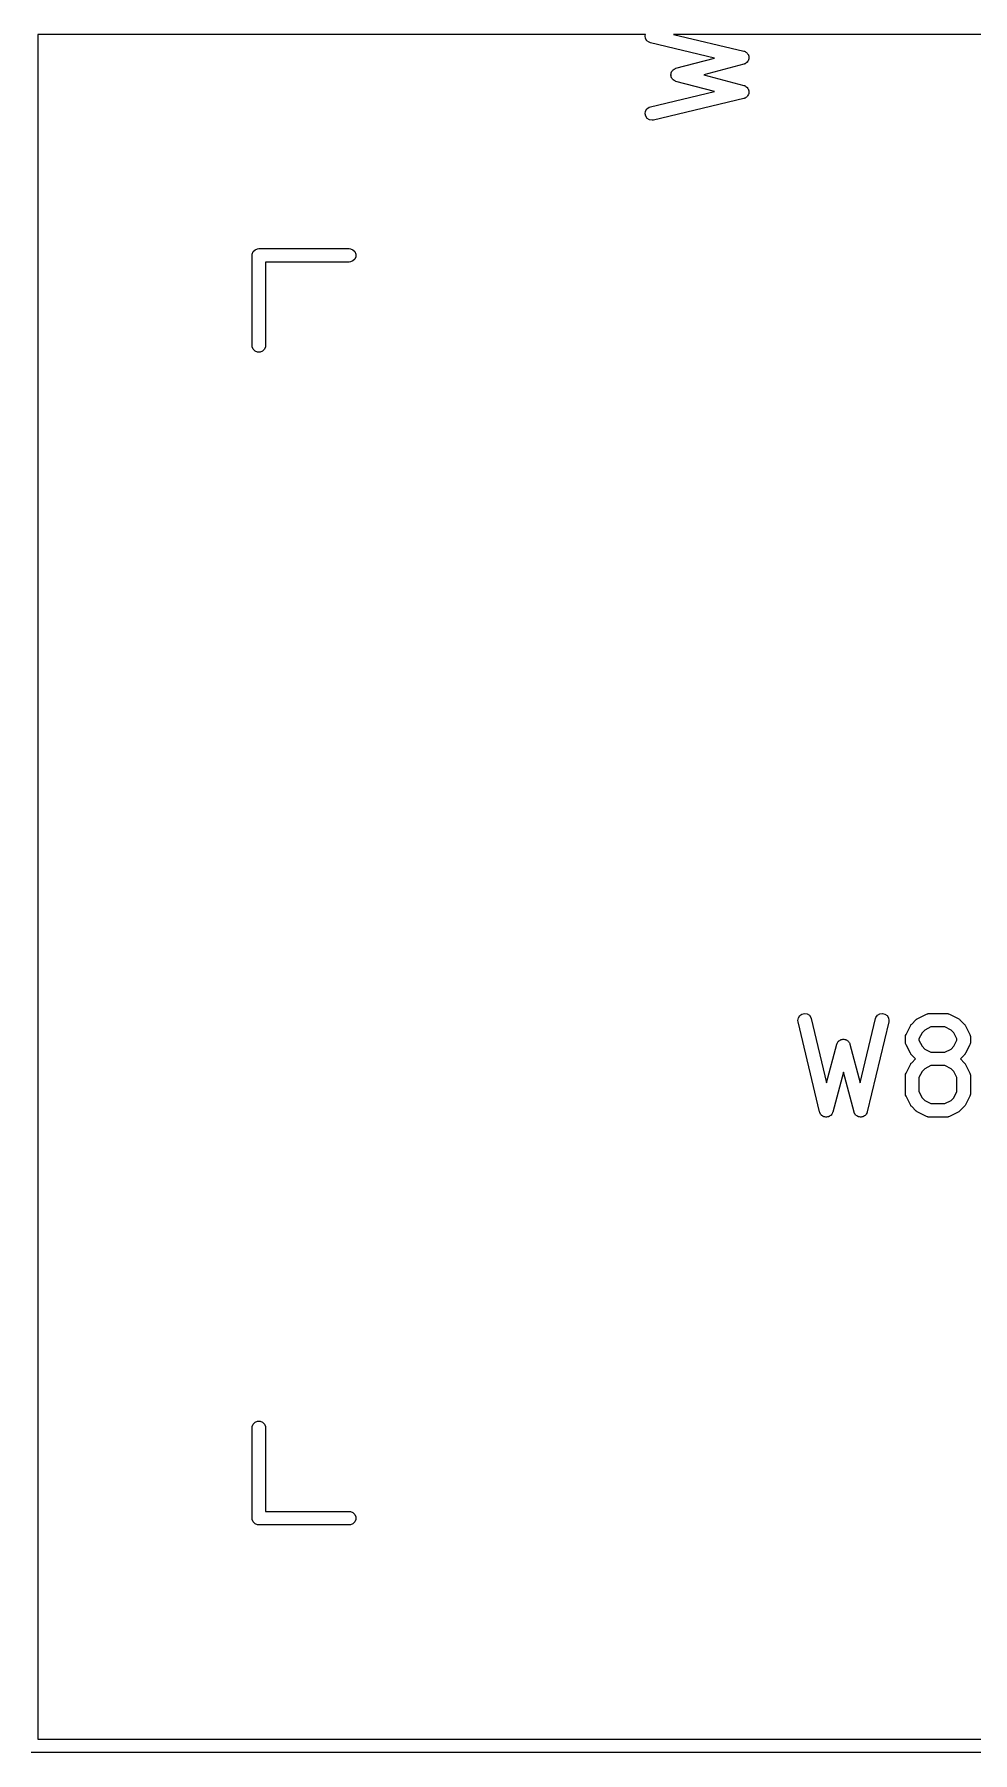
# Model space of a CAD drawing. Extents: x 100 to 190, y -154 to -36.
# Drawn here: x 161.96 to 172.36, y -152.47 to -133.42 of the extents above; entities that cross this region are included whole.
import ezdxf

# ---------------------------------------------------------------- set-up
doc = ezdxf.new("R2010")
doc.units = 0
doc.layers.add('BLACK', color=7, linetype='CONTINUOUS')

msp = doc.modelspace()

# ---------------------------------------------------------------- linework, layer by layer
at = {"layer": 'BLACK', "linetype": 'CONTINUOUS'}
for p, q in [((168.733951, -133.425), (162, -133.425)), ((162, -133.425), (162, -152.325)), ((168.729871, -133.442137), (168.733951, -133.425)), ((168.734504, -133.471032), (168.729871, -133.442137)), ((168.74984, -133.495954), (168.734504, -133.471032)), ((168.773547, -133.513111), (168.74984, -133.495954)), ((168.787447, -133.517901), (168.773547, -133.513111)), ((169.498303, -133.687152), (168.787447, -133.517901)), ((169.044871, -133.425), (169.822191, -133.610076)), ((180.9, -133.425), (169.044871, -133.425)), ((169.071208, -133.801044), (169.498303, -133.687152)), ((169.822191, -133.610076), (169.827209, -133.611805)), ((169.827209, -133.611805), (169.829013, -133.612045)), ((169.829013, -133.612045), (169.830642, -133.612988)), ((169.830642, -133.612988), (169.836091, -133.614866)), ((169.836091, -133.614866), (169.844914, -133.621251)), ((169.844914, -133.621251), (169.854337, -133.626707)), ((169.854337, -133.626707), (169.856677, -133.629764)), ((169.856677, -133.629764), (169.859798, -133.632023)), ((169.859798, -133.632023), (169.865503, -133.641294)), ((169.866602, -133.723132), (169.861148, -133.732554)), ((169.865503, -133.641294), (169.872125, -133.649945)), ((169.872989, -133.714308), (169.866602, -133.723132)), ((169.872125, -133.649945), (169.873118, -133.653668)), ((169.873881, -133.71056), (169.872989, -133.714308)), ((169.873118, -133.653668), (169.875134, -133.656945)), ((169.87581, -133.707229), (169.873881, -133.71056)), ((169.875134, -133.656945), (169.876856, -133.667688)), ((169.877244, -133.696435), (169.87581, -133.707229)), ((169.876856, -133.667688), (169.879665, -133.67822)), ((169.879767, -133.68584), (169.877244, -133.696435)), ((169.879665, -133.67822), (169.879157, -133.682038)), ((169.879157, -133.682038), (169.879767, -133.68584)), ((169.015688, -133.868697), (169.018237, -133.859134)), ((169.016327, -133.873512), (169.015688, -133.868697)), ((169.015688, -133.878327), (169.016327, -133.873512)), ((169.018237, -133.887889), (169.015688, -133.878327)), ((169.018237, -133.859134), (169.019542, -133.849319)), ((169.019542, -133.897705), (169.018237, -133.887889)), ((169.019542, -133.849319), (169.021976, -133.845113)), ((169.021976, -133.90191), (169.019542, -133.897705)), ((169.021976, -133.845113), (169.023228, -133.840421)), ((169.023228, -133.906603), (169.021976, -133.90191)), ((169.023228, -133.840421), (169.029243, -133.832561)), ((169.029243, -133.914462), (169.023228, -133.906603)), ((169.029243, -133.832561), (169.034204, -133.823994)), ((169.034204, -133.92303), (169.029243, -133.914462)), ((169.034204, -133.823994), (169.038061, -133.82104)), ((169.038061, -133.82104), (169.041015, -133.817183)), ((169.041015, -133.817183), (169.049582, -133.812222)), ((169.049582, -133.812222), (169.057442, -133.806207)), ((169.057442, -133.806207), (169.064629, -133.803511)), ((169.064629, -133.803511), (169.06634, -133.802521)), ((169.06634, -133.802521), (169.06778, -133.802329)), ((169.06778, -133.802329), (169.071208, -133.801044)), ((169.824144, -133.755504), (169.381613, -133.873512)), ((169.381613, -133.873512), (169.824144, -133.99152)), ((169.829119, -133.753638), (169.824144, -133.755504)), ((169.83091, -133.753351), (169.829119, -133.753638)), ((169.832509, -133.752366), (169.83091, -133.753351)), ((169.837911, -133.750341), (169.832509, -133.752366)), ((169.846559, -133.74372), (169.837911, -133.750341)), ((169.855832, -133.738015), (169.846559, -133.74372)), ((169.85809, -133.734894), (169.855832, -133.738015)), ((169.861148, -133.732554), (169.85809, -133.734894)), ((168.787447, -134.229124), (169.498303, -134.059871)), ((169.038061, -133.925983), (169.034204, -133.92303)), ((169.041015, -133.929841), (169.038061, -133.925983)), ((169.049582, -133.934801), (169.041015, -133.929841)), ((169.057442, -133.940817), (169.049582, -133.934801)), ((169.064629, -133.943512), (169.057442, -133.940817)), ((169.06634, -133.944503), (169.064629, -133.943512)), ((169.06778, -133.944694), (169.06634, -133.944503)), ((169.071208, -133.94598), (169.06778, -133.944694)), ((169.498303, -134.059871), (169.071208, -133.94598)), ((169.824144, -133.99152), (169.829119, -133.993385)), ((169.829119, -133.993385), (169.83091, -133.993673)), ((169.83091, -133.993673), (169.832509, -133.994657)), ((169.832509, -133.994657), (169.837911, -133.996683)), ((169.837911, -133.996683), (169.846559, -134.003303)), ((169.846559, -134.003303), (169.855832, -134.009009)), ((169.855832, -134.009009), (169.85809, -134.012129)), ((169.85809, -134.012129), (169.861148, -134.01447)), ((169.865503, -134.105729), (169.859798, -134.115001)), ((169.861148, -134.01447), (169.866605, -134.023895)), ((169.872125, -134.097079), (169.865503, -134.105729)), ((169.866605, -134.023895), (169.872988, -134.032716)), ((169.873118, -134.093355), (169.872125, -134.097079)), ((169.872988, -134.032716), (169.873879, -134.036461)), ((169.875134, -134.090079), (169.873118, -134.093355)), ((169.873879, -134.036461), (169.87581, -134.039795)), ((169.876856, -134.079335), (169.875134, -134.090079)), ((169.87581, -134.039795), (169.877244, -134.050592)), ((169.879665, -134.068804), (169.876856, -134.079335)), ((169.877244, -134.050592), (169.879767, -134.061184)), ((169.879767, -134.061184), (169.879157, -134.064985)), ((169.879157, -134.064985), (169.879665, -134.068804)), ((168.729871, -134.304888), (168.734504, -134.275993)), ((168.734504, -134.275993), (168.74984, -134.251071)), ((168.74984, -134.251071), (168.773547, -134.233914)), ((168.773547, -134.233914), (168.787447, -134.229124)), ((169.82219, -134.136948), (168.822191, -134.375044)), ((169.827208, -134.135218), (169.82219, -134.136948)), ((169.829013, -134.134979), (169.827208, -134.135218)), ((169.830642, -134.134035), (169.829013, -134.134979)), ((169.836091, -134.132158), (169.830642, -134.134035)), ((169.844914, -134.125772), (169.836091, -134.132158)), ((169.854337, -134.120317), (169.844914, -134.125772)), ((169.856677, -134.117259), (169.854337, -134.120317)), ((169.859798, -134.115001), (169.856677, -134.117259)), ((168.736649, -134.333356), (168.729871, -134.304888)), ((168.753806, -134.357063), (168.736649, -134.333356)), ((168.778728, -134.372399), (168.753806, -134.357063)), ((168.807623, -134.377032), (168.778728, -134.372399)), ((168.822191, -134.375044), (168.807623, -134.377032)), ((164.38764, -135.833332), (164.408332, -135.81264)), ((164.408332, -135.81264), (164.435368, -135.801441)), ((164.435368, -135.801441), (164.45, -135.8)), ((164.45, -135.8), (165.45, -135.8)), ((165.45, -135.8), (165.464632, -135.801441)), ((165.464632, -135.801441), (165.491668, -135.81264)), ((165.491668, -135.81264), (165.51236, -135.833332)), ((164.375, -135.875), (164.376441, -135.860368)), ((164.375, -136.875), (164.375, -135.875)), ((164.376441, -135.860368), (164.38764, -135.833332)), ((165.45, -135.95), (164.525, -135.95)), ((164.525, -135.95), (164.525, -136.875)), ((165.464632, -135.948559), (165.45, -135.95)), ((165.491668, -135.93736), (165.464632, -135.948559)), ((165.51236, -135.916668), (165.491668, -135.93736)), ((165.51236, -135.833332), (165.523559, -135.860368)), ((165.523559, -135.889632), (165.51236, -135.916668)), ((165.523559, -135.860368), (165.523559, -135.889632)), ((164.376441, -136.889632), (164.375, -136.875)), ((164.38764, -136.916668), (164.376441, -136.889632)), ((164.408332, -136.93736), (164.38764, -136.916668)), ((164.435368, -136.948559), (164.408332, -136.93736)), ((164.464632, -136.948559), (164.435368, -136.948559)), ((164.491668, -136.93736), (164.464632, -136.948559)), ((164.51236, -136.916668), (164.491668, -136.93736)), ((164.523559, -136.889632), (164.51236, -136.916668)), ((164.525, -136.875), (164.523559, -136.889632)), ((170.422968, -144.357623), (170.427601, -144.328728)), ((170.424956, -144.372191), (170.422968, -144.357623)), ((170.663051, -145.372191), (170.424956, -144.372191)), ((170.427601, -144.328728), (170.442937, -144.303806)), ((170.442937, -144.303806), (170.466644, -144.286649)), ((170.466644, -144.286649), (170.495112, -144.279871)), ((170.495112, -144.279871), (170.524007, -144.284504)), ((170.524007, -144.284504), (170.548929, -144.29984)), ((170.548929, -144.29984), (170.566086, -144.323547)), ((170.566086, -144.323547), (170.570876, -144.337447)), ((170.570876, -144.337447), (170.740127, -145.048303)), ((171.112846, -145.048303), (171.282098, -144.337447)), ((171.428018, -144.37219), (171.189923, -145.372191)), ((171.282098, -144.337447), (171.286888, -144.323547)), ((171.286888, -144.323547), (171.304045, -144.29984)), ((171.304045, -144.29984), (171.328967, -144.284504)), ((171.328967, -144.284504), (171.357862, -144.279871)), ((171.357862, -144.279871), (171.38633, -144.286649)), ((171.38633, -144.286649), (171.410037, -144.303806)), ((171.410037, -144.303806), (171.425373, -144.328728)), ((171.425373, -144.328728), (171.430006, -144.357623)), ((171.430006, -144.357623), (171.428018, -144.37219)), ((171.678259, -144.402773), (171.682978, -144.397024)), ((171.682978, -144.397024), (171.730597, -144.349405)), ((171.730597, -144.349405), (171.736346, -144.344686)), ((171.736346, -144.344686), (171.737646, -144.343188)), ((171.737646, -144.343188), (171.739905, -144.341766)), ((171.739905, -144.341766), (171.741962, -144.340078)), ((171.741962, -144.340078), (171.743789, -144.33932)), ((171.743789, -144.33932), (171.750089, -144.335356)), ((171.750089, -144.335356), (171.845327, -144.287737)), ((171.845327, -144.287737), (171.859058, -144.282482)), ((171.859058, -144.282482), (171.861747, -144.28229)), ((171.861747, -144.28229), (171.864236, -144.28126)), ((171.864236, -144.28126), (171.878868, -144.279819)), ((171.878868, -144.279819), (172.069344, -144.279819)), ((172.069344, -144.279819), (172.083976, -144.28126)), ((172.083976, -144.28126), (172.086465, -144.282291)), ((172.086465, -144.282291), (172.089153, -144.282482)), ((172.089153, -144.282482), (172.102885, -144.287737)), ((172.102885, -144.287737), (172.198123, -144.335356)), ((172.198123, -144.335356), (172.204422, -144.33932)), ((172.204422, -144.33932), (172.20625, -144.340078)), ((172.20625, -144.340078), (172.208306, -144.341766)), ((172.208306, -144.341766), (172.210566, -144.343188)), ((172.210566, -144.343188), (172.211865, -144.344686)), ((172.211865, -144.344686), (172.217615, -144.349405)), ((172.217615, -144.349405), (172.265234, -144.397024)), ((172.265234, -144.397024), (172.269952, -144.402773)), ((170.870158, -144.591015), (170.874015, -144.588062)), ((170.874015, -144.588062), (170.876969, -144.584204)), ((170.876969, -144.584204), (170.885536, -144.579243)), ((170.885536, -144.579243), (170.893396, -144.573228)), ((170.893396, -144.573228), (170.898088, -144.571976)), ((170.898088, -144.571976), (170.902294, -144.569542)), ((170.902294, -144.569542), (170.912111, -144.568237)), ((170.912111, -144.568237), (170.921672, -144.565688)), ((170.921672, -144.565688), (170.926484, -144.566327)), ((170.926484, -144.566327), (170.931303, -144.565687)), ((170.931303, -144.565687), (170.940873, -144.568239)), ((170.940873, -144.568239), (170.95068, -144.569542)), ((170.95068, -144.569542), (170.954881, -144.571974)), ((170.954881, -144.571974), (170.959578, -144.573227)), ((170.959578, -144.573227), (170.96744, -144.579245)), ((170.96744, -144.579245), (170.976005, -144.584204)), ((170.976005, -144.584204), (170.978957, -144.588061)), ((170.978957, -144.588061), (170.982816, -144.591015)), ((171.613392, -144.545295), (171.614833, -144.530663)), ((171.613392, -144.592914), (171.613392, -144.545295)), ((171.614833, -144.530663), (171.615864, -144.528173)), ((171.615864, -144.528173), (171.616055, -144.525486)), ((171.616055, -144.525486), (171.62131, -144.511754)), ((171.62131, -144.511754), (171.668929, -144.416516)), ((171.668929, -144.416516), (171.672893, -144.410216)), ((171.672893, -144.410216), (171.673651, -144.408389)), ((171.673651, -144.408389), (171.675339, -144.406332)), ((171.675339, -144.406332), (171.676761, -144.404073)), ((171.676761, -144.404073), (171.678259, -144.402773)), ((171.79765, -144.494484), (171.763392, -144.563)), ((171.763392, -144.563), (171.763392, -144.575209)), ((171.763392, -144.575209), (171.79765, -144.643725)), ((171.828057, -144.464077), (171.79765, -144.494484)), ((171.896573, -144.429819), (171.828057, -144.464077)), ((172.051639, -144.429819), (171.896573, -144.429819)), ((172.120155, -144.464077), (172.051639, -144.429819)), ((172.150562, -144.494484), (172.120155, -144.464077)), ((172.18482, -144.563), (172.150562, -144.494484)), ((172.150562, -144.643725), (172.18482, -144.575209)), ((172.18482, -144.575209), (172.18482, -144.563)), ((172.269952, -144.402773), (172.271451, -144.404073)), ((172.271451, -144.404073), (172.272872, -144.406332)), ((172.272872, -144.406332), (172.274561, -144.408389)), ((172.274561, -144.408389), (172.275318, -144.410216)), ((172.275318, -144.410216), (172.279283, -144.416516)), ((172.279283, -144.416516), (172.326902, -144.511754)), ((172.326902, -144.511754), (172.332157, -144.525485)), ((172.332157, -144.525485), (172.332348, -144.528174)), ((172.332348, -144.528174), (172.333379, -144.530663)), ((172.333379, -144.530663), (172.33482, -144.545295)), ((172.33482, -144.545295), (172.33482, -144.592914)), ((170.740127, -145.048303), (170.854019, -144.621208)), ((170.854019, -144.621208), (170.855304, -144.617779)), ((170.855304, -144.617779), (170.855496, -144.61634)), ((170.855496, -144.61634), (170.856485, -144.61463)), ((170.856485, -144.61463), (170.859182, -144.607441)), ((170.859182, -144.607441), (170.865199, -144.59958)), ((170.865199, -144.59958), (170.870158, -144.591015)), ((170.982816, -144.591015), (170.987777, -144.599583)), ((170.987777, -144.599583), (170.993792, -144.607442)), ((170.993792, -144.607442), (170.996486, -144.614626)), ((170.996486, -144.614626), (170.997478, -144.616339)), ((170.997478, -144.616339), (170.997669, -144.61778)), ((170.997669, -144.61778), (170.998955, -144.621208)), ((170.998955, -144.621208), (171.112846, -145.048303)), ((171.614833, -144.607546), (171.613392, -144.592914)), ((171.615864, -144.610035), (171.614833, -144.607546)), ((171.616055, -144.612723), (171.615864, -144.610035)), ((171.62131, -144.626455), (171.616055, -144.612723)), ((171.668929, -144.721693), (171.62131, -144.626455)), ((171.672893, -144.727992), (171.668929, -144.721693)), ((171.673651, -144.72982), (171.672893, -144.727992)), ((171.675339, -144.731876), (171.673651, -144.72982)), ((171.676761, -144.734136), (171.675339, -144.731876)), ((171.678259, -144.735435), (171.676761, -144.734136)), ((171.682978, -144.741185), (171.678259, -144.735435)), ((171.725183, -144.78339), (171.682978, -144.741185)), ((171.79765, -144.643725), (171.828057, -144.674132)), ((171.828057, -144.674132), (171.896573, -144.70839)), ((171.896573, -144.70839), (172.051639, -144.70839)), ((172.051639, -144.70839), (172.120155, -144.674132)), ((172.120155, -144.674132), (172.150562, -144.643725)), ((172.265234, -144.741185), (172.223029, -144.78339)), ((172.269952, -144.735435), (172.265234, -144.741185)), ((172.271451, -144.734136), (172.269952, -144.735435)), ((172.272872, -144.731876), (172.271451, -144.734136)), ((172.274561, -144.72982), (172.272872, -144.731876)), ((172.275318, -144.727992), (172.274561, -144.72982)), ((172.279283, -144.721693), (172.275318, -144.727992)), ((172.326902, -144.626455), (172.279283, -144.721693)), ((172.332157, -144.612724), (172.326902, -144.626455)), ((172.332348, -144.610034), (172.332157, -144.612724)), ((172.333379, -144.607546), (172.332348, -144.610034)), ((172.33482, -144.592914), (172.333379, -144.607546)), ((170.926486, -144.931613), (170.808479, -145.374144)), ((171.044495, -145.374144), (170.926486, -144.931613)), ((171.613392, -144.973866), (171.614833, -144.959234)), ((171.614833, -144.959234), (171.615864, -144.956744)), ((171.615864, -144.956744), (171.616055, -144.954057)), ((171.616055, -144.954057), (171.62131, -144.940325)), ((171.62131, -144.940325), (171.668929, -144.845087)), ((171.668929, -144.845087), (171.672893, -144.838787)), ((171.672893, -144.838787), (171.673651, -144.83696)), ((171.673651, -144.83696), (171.675339, -144.834903)), ((171.675339, -144.834903), (171.676761, -144.832644)), ((171.676761, -144.832644), (171.678259, -144.831344)), ((171.678259, -144.831344), (171.682978, -144.825595)), ((171.682978, -144.825595), (171.725183, -144.78339)), ((171.79765, -144.923055), (171.763392, -144.991571)), ((171.828057, -144.892648), (171.79765, -144.923055)), ((171.896573, -144.85839), (171.828057, -144.892648)), ((172.051639, -144.85839), (171.896573, -144.85839)), ((172.120155, -144.892648), (172.051639, -144.85839)), ((172.150562, -144.923055), (172.120155, -144.892648)), ((172.18482, -144.991571), (172.150562, -144.923055)), ((172.223029, -144.78339), (172.265234, -144.825595)), ((172.265234, -144.825595), (172.269952, -144.831344)), ((172.269952, -144.831344), (172.271451, -144.832644)), ((172.271451, -144.832644), (172.272872, -144.834903)), ((172.272872, -144.834903), (172.274561, -144.83696)), ((172.274561, -144.83696), (172.275318, -144.838787)), ((172.275318, -144.838787), (172.279283, -144.845087)), ((172.279283, -144.845087), (172.326902, -144.940325)), ((172.326902, -144.940325), (172.332157, -144.954056)), ((172.332157, -144.954056), (172.332348, -144.956745)), ((172.332348, -144.956745), (172.333379, -144.959234)), ((172.333379, -144.959234), (172.33482, -144.973866)), ((171.613392, -145.164342), (171.613392, -144.973866)), ((171.763392, -144.991571), (171.763392, -145.146637)), ((171.763392, -145.146637), (171.79765, -145.215153)), ((172.150561, -145.215153), (172.18482, -145.146637)), ((172.18482, -145.146637), (172.18482, -144.991571)), ((172.33482, -144.973866), (172.33482, -145.164342)), ((171.614833, -145.178974), (171.613392, -145.164342)), ((171.615864, -145.181463), (171.614833, -145.178974)), ((171.616055, -145.184151), (171.615864, -145.181463)), ((171.62131, -145.197883), (171.616055, -145.184151)), ((171.668929, -145.293121), (171.62131, -145.197883)), ((171.672892, -145.299417), (171.668929, -145.293121)), ((171.67365, -145.301247), (171.672892, -145.299417)), ((171.675339, -145.303305), (171.67365, -145.301247)), ((171.676761, -145.305564), (171.675339, -145.303305)), ((171.678259, -145.306863), (171.676761, -145.305564)), ((171.682977, -145.312612), (171.678259, -145.306863)), ((171.730596, -145.360232), (171.682977, -145.312612)), ((171.79765, -145.215153), (171.828057, -145.245561)), ((171.828057, -145.245561), (171.896573, -145.279819)), ((171.896573, -145.279819), (172.051639, -145.279819)), ((172.051639, -145.279819), (172.120154, -145.245561)), ((172.120154, -145.245561), (172.150561, -145.215153)), ((172.265234, -145.312613), (172.217616, -145.360232)), ((172.269952, -145.306863), (172.265234, -145.312613)), ((172.271451, -145.305564), (172.269952, -145.306863)), ((172.272872, -145.303305), (172.271451, -145.305564)), ((172.274562, -145.301247), (172.272872, -145.303305)), ((172.275319, -145.299417), (172.274562, -145.301247)), ((172.279283, -145.293121), (172.275319, -145.299417)), ((172.326902, -145.197883), (172.279283, -145.293121)), ((172.332157, -145.184152), (172.326902, -145.197883)), ((172.332348, -145.181462), (172.332157, -145.184152)), ((172.333379, -145.178974), (172.332348, -145.181462)), ((172.33482, -145.164342), (172.333379, -145.178974)), ((170.66478, -145.37721), (170.663051, -145.372191)), ((170.66502, -145.379012), (170.66478, -145.37721)), ((170.665962, -145.38064), (170.66502, -145.379012)), ((170.667841, -145.386091), (170.665962, -145.38064)), ((170.674227, -145.394915), (170.667841, -145.386091)), ((170.679682, -145.404337), (170.674227, -145.394915)), ((170.682739, -145.406677), (170.679682, -145.404337)), ((170.684998, -145.409798), (170.682739, -145.406677)), ((170.694273, -145.415505), (170.684998, -145.409798)), ((170.70292, -145.422124), (170.694273, -145.415505)), ((170.70664, -145.423116), (170.70292, -145.422124)), ((170.70992, -145.425134), (170.70664, -145.423116)), ((170.720674, -145.426858), (170.70992, -145.425134)), ((170.731196, -145.429664), (170.720674, -145.426858)), ((170.735011, -145.429157), (170.731196, -145.429664)), ((170.738815, -145.429767), (170.735011, -145.429157)), ((170.749413, -145.427243), (170.738815, -145.429767)), ((170.760204, -145.42581), (170.749413, -145.427243)), ((170.763535, -145.423881), (170.760204, -145.42581)), ((170.767283, -145.422989), (170.763535, -145.423881)), ((170.776107, -145.416602), (170.767283, -145.422989)), ((170.785529, -145.411148), (170.776107, -145.416602)), ((170.787869, -145.40809), (170.785529, -145.411148)), ((170.79099, -145.405832), (170.787869, -145.40809)), ((170.796697, -145.396556), (170.79099, -145.405832)), ((170.803316, -145.38791), (170.796697, -145.396556)), ((170.805341, -145.38251), (170.803316, -145.38791)), ((170.806326, -145.38091), (170.805341, -145.38251)), ((170.806613, -145.379118), (170.806326, -145.38091)), ((170.808479, -145.374144), (170.806613, -145.379118)), ((171.04636, -145.379119), (171.044495, -145.374144)), ((171.046648, -145.38091), (171.04636, -145.379119)), ((171.047632, -145.382509), (171.046648, -145.38091)), ((171.049658, -145.387911), (171.047632, -145.382509)), ((171.056278, -145.396559), (171.049658, -145.387911)), ((171.061984, -145.405832), (171.056278, -145.396559)), ((171.065104, -145.40809), (171.061984, -145.405832)), ((171.067445, -145.411148), (171.065104, -145.40809)), ((171.076866, -145.416602), (171.067445, -145.411148)), ((171.085691, -145.422989), (171.076866, -145.416602)), ((171.089438, -145.423881), (171.085691, -145.422989)), ((171.09277, -145.42581), (171.089438, -145.423881)), ((171.103563, -145.427244), (171.09277, -145.42581)), ((171.114159, -145.429767), (171.103563, -145.427244)), ((171.11796, -145.429157), (171.114159, -145.429767)), ((171.121779, -145.429665), (171.11796, -145.429157)), ((171.13231, -145.426856), (171.121779, -145.429665)), ((171.143054, -145.425134), (171.13231, -145.426856)), ((171.14633, -145.423118), (171.143054, -145.425134)), ((171.150054, -145.422125), (171.14633, -145.423118)), ((171.158704, -145.415503), (171.150054, -145.422125)), ((171.167976, -145.409798), (171.158704, -145.415503)), ((171.170234, -145.406677), (171.167976, -145.409798)), ((171.173292, -145.404337), (171.170234, -145.406677)), ((171.178747, -145.394914), (171.173292, -145.404337)), ((171.185133, -145.386091), (171.178747, -145.394914)), ((171.18701, -145.380642), (171.185133, -145.386091)), ((171.187954, -145.379013), (171.18701, -145.380642)), ((171.188193, -145.377209), (171.187954, -145.379013)), ((171.189923, -145.372191), (171.188193, -145.377209)), ((171.736345, -145.36495), (171.730596, -145.360232)), ((171.737646, -145.36645), (171.736345, -145.36495)), ((171.739905, -145.367872), (171.737646, -145.36645)), ((171.741962, -145.36956), (171.739905, -145.367872)), ((171.743789, -145.370317), (171.741962, -145.36956)), ((171.750089, -145.374282), (171.743789, -145.370317)), ((171.845327, -145.421901), (171.750089, -145.374282)), ((171.859058, -145.427156), (171.845327, -145.421901)), ((171.861747, -145.427347), (171.859058, -145.427156)), ((171.864236, -145.428378), (171.861747, -145.427347)), ((171.878868, -145.429819), (171.864236, -145.428378)), ((172.069344, -145.429819), (171.878868, -145.429819)), ((172.083976, -145.428378), (172.069344, -145.429819)), ((172.086465, -145.427346), (172.083976, -145.428378)), ((172.089153, -145.427156), (172.086465, -145.427346)), ((172.102885, -145.421901), (172.089153, -145.427156)), ((172.198123, -145.374282), (172.102885, -145.421901)), ((172.204422, -145.370317), (172.198123, -145.374282)), ((172.20625, -145.36956), (172.204422, -145.370317)), ((172.208306, -145.367872), (172.20625, -145.36956)), ((172.210566, -145.36645), (172.208306, -145.367872)), ((172.211866, -145.36495), (172.210566, -145.36645)), ((172.217616, -145.360232), (172.211866, -145.36495)), ((164.375, -148.875), (164.376441, -148.860368)), ((164.375, -149.875), (164.375, -148.875)), ((164.376441, -148.860368), (164.38764, -148.833332)), ((164.38764, -148.833332), (164.408332, -148.81264)), ((164.408332, -148.81264), (164.435368, -148.801441)), ((164.435368, -148.801441), (164.464632, -148.801441)), ((164.464632, -148.801441), (164.491668, -148.81264)), ((164.491668, -148.81264), (164.51236, -148.833332)), ((164.51236, -148.833332), (164.523559, -148.860368)), ((164.523559, -148.860368), (164.525, -148.875)), ((164.525, -148.875), (164.525, -149.8)), ((164.376441, -149.889632), (164.375, -149.875)), ((164.38764, -149.916668), (164.376441, -149.889632)), ((164.408332, -149.93736), (164.38764, -149.916668)), ((164.525, -149.8), (165.45, -149.8)), ((165.45, -149.8), (165.464632, -149.801441)), ((165.464632, -149.801441), (165.491668, -149.81264)), ((165.491668, -149.81264), (165.51236, -149.833332)), ((165.51236, -149.916668), (165.491668, -149.93736)), ((165.51236, -149.833332), (165.523559, -149.860368)), ((165.523559, -149.889632), (165.51236, -149.916668)), ((165.523559, -149.860368), (165.523559, -149.889632)), ((164.435368, -149.948559), (164.408332, -149.93736)), ((164.45, -149.95), (164.435368, -149.948559)), ((165.45, -149.95), (164.45, -149.95)), ((165.464632, -149.948559), (165.45, -149.95)), ((165.491668, -149.93736), (165.464632, -149.948559)), ((162, -152.325), (180.9, -152.325)), ((180.975, -152.475), (161.925, -152.475))]:
    msp.add_line(p, q, dxfattribs=at)

doc.saveas('drawing.dxf')
